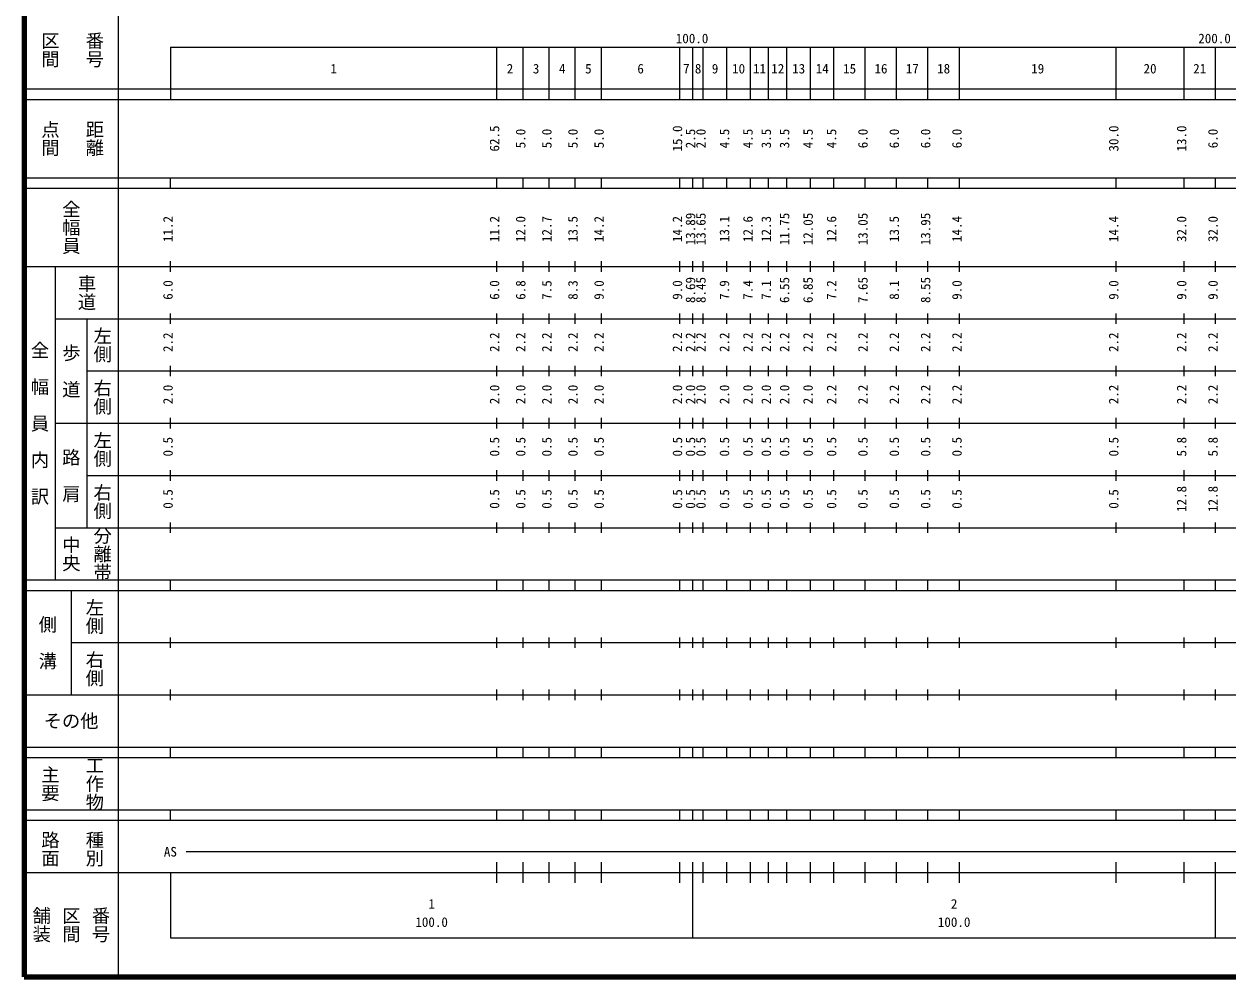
# Model space of a CAD drawing. Units: millimetres on the paper, enlarged 1000 times. Extents: x 40000 to 680000, y 20000 to 380000.
# Drawn here: x 40000 to 270404, y 20000 to 202409 of the extents above; entities that cross this region are included whole.
import ezdxf
from ezdxf.enums import TextEntityAlignment as Align

# ---------------------------------------------------------------- set-up
doc = ezdxf.new("R2010")
doc.units = ezdxf.units.MM
doc.header["$LTSCALE"] = 1000
doc.layers.add('M-TTL', color=2, linetype='Continuous', lineweight=140)
doc.layers.add('M-TTL-BAND', color=7, linetype='Continuous', lineweight=13)
doc.styles.add('@ＭＳ ゴシック', font='')
doc.styles.add('ＭＳ ゴシック', font='')
doc.styles.get('@ＭＳ ゴシック').set_extended_font_data('@MS Gothic')
doc.styles.get('ＭＳ ゴシック').set_extended_font_data('MS Gothic')

msp = doc.modelspace()

# ---------------------------------------------------------------- linework, layer by layer
at = {"layer": 'M-TTL'}
for p, q in [((40000, 380000), (40000, 20000)), ((40000, 20000), (680000, 20000))]:
    msp.add_line(p, q, dxfattribs=at)
at = {"layer": 'M-TTL-BAND'}
for p, q in [((58000, 370000), (58000, 20000)), ((68000, 198000), (579000, 198000)), ((68000, 198000), (68000, 188000)), ((130500, 188000), (130500, 198000)), ((135500, 188000), (135500, 198000)), ((140500, 188000), (140500, 198000)), ((145500, 188000), (145500, 198000)), ((150500, 188000), (150500, 198000)), ((165500, 188000), (165500, 198000)), ((168000, 188000), (168000, 198000)), ((170000, 188000), (170000, 198000)), ((174500, 188000), (174500, 198000)), ((179000, 188000), (179000, 198000)), ((182500, 188000), (182500, 198000)), ((186000, 188000), (186000, 198000)), ((190500, 188000), (190500, 198000)), ((195000, 188000), (195000, 198000)), ((201000, 188000), (201000, 198000)), ((207000, 188000), (207000, 198000)), ((213000, 188000), (213000, 198000)), ((219000, 188000), (219000, 198000)), ((249000, 188000), (249000, 198000)), ((262000, 188000), (262000, 198000)), ((268000, 188000), (268000, 198000)), ((40000, 190000), (579000, 190000)), ((40000, 188000), (579000, 188000)), ((40000, 173000), (579000, 173000)), ((68000, 171000), (68000, 173000)), ((130500, 171000), (130500, 173000)), ((135500, 171000), (135500, 173000)), ((140500, 171000), (140500, 173000)), ((145500, 171000), (145500, 173000)), ((150500, 171000), (150500, 173000)), ((165500, 171000), (165500, 173000)), ((168000, 171000), (168000, 173000)), ((170000, 171000), (170000, 173000)), ((174500, 171000), (174500, 173000)), ((179000, 171000), (179000, 173000)), ((182500, 171000), (182500, 173000)), ((186000, 171000), (186000, 173000)), ((190500, 171000), (190500, 173000)), ((195000, 171000), (195000, 173000)), ((201000, 171000), (201000, 173000)), ((207000, 171000), (207000, 173000)), ((213000, 171000), (213000, 173000)), ((219000, 171000), (219000, 173000)), ((249000, 171000), (249000, 173000)), ((262000, 171000), (262000, 173000)), ((268000, 171000), (268000, 173000)), ((40000, 171000), (579000, 171000)), ((68000, 155000), (68000, 157000)), ((130500, 155000), (130500, 157000)), ((135500, 155000), (135500, 157000)), ((140500, 155000), (140500, 157000)), ((145500, 155000), (145500, 157000)), ((150500, 155000), (150500, 157000)), ((165500, 155000), (165500, 157000)), ((168000, 155000), (168000, 157000)), ((170000, 155000), (170000, 157000)), ((174500, 155000), (174500, 157000)), ((179000, 155000), (179000, 157000)), ((182500, 155000), (182500, 157000)), ((186000, 155000), (186000, 157000)), ((190500, 155000), (190500, 157000)), ((195000, 155000), (195000, 157000)), ((201000, 155000), (201000, 157000)), ((207000, 155000), (207000, 157000)), ((213000, 155000), (213000, 157000)), ((219000, 155000), (219000, 157000)), ((249000, 155000), (249000, 157000)), ((262000, 155000), (262000, 157000)), ((268000, 155000), (268000, 157000)), ((40000, 156000), (579000, 156000)), ((46000, 96000), (46000, 156000)), ((46000, 146000), (579000, 146000)), ((52000, 146000), (52000, 106000)), ((68000, 145000), (68000, 147000)), ((130500, 145000), (130500, 147000)), ((135500, 145000), (135500, 147000)), ((140500, 145000), (140500, 147000)), ((145500, 145000), (145500, 147000)), ((150500, 145000), (150500, 147000)), ((165500, 145000), (165500, 147000)), ((168000, 145000), (168000, 147000)), ((170000, 145000), (170000, 147000)), ((174500, 145000), (174500, 147000)), ((179000, 145000), (179000, 147000)), ((182500, 145000), (182500, 147000)), ((186000, 145000), (186000, 147000)), ((190500, 145000), (190500, 147000)), ((195000, 145000), (195000, 147000)), ((201000, 145000), (201000, 147000)), ((207000, 145000), (207000, 147000)), ((213000, 145000), (213000, 147000)), ((219000, 145000), (219000, 147000)), ((249000, 145000), (249000, 147000)), ((262000, 145000), (262000, 147000)), ((268000, 145000), (268000, 147000)), ((52000, 136000), (579000, 136000)), ((68000, 135000), (68000, 137000)), ((130500, 135000), (130500, 137000)), ((135500, 135000), (135500, 137000)), ((140500, 135000), (140500, 137000)), ((145500, 135000), (145500, 137000)), ((150500, 135000), (150500, 137000)), ((165500, 135000), (165500, 137000)), ((168000, 135000), (168000, 137000)), ((170000, 135000), (170000, 137000)), ((174500, 135000), (174500, 137000)), ((179000, 135000), (179000, 137000)), ((182500, 135000), (182500, 137000)), ((186000, 135000), (186000, 137000)), ((190500, 135000), (190500, 137000)), ((195000, 135000), (195000, 137000)), ((201000, 135000), (201000, 137000)), ((207000, 135000), (207000, 137000)), ((213000, 135000), (213000, 137000)), ((219000, 135000), (219000, 137000)), ((249000, 135000), (249000, 137000)), ((262000, 135000), (262000, 137000)), ((268000, 135000), (268000, 137000)), ((68000, 125000), (68000, 127000)), ((130500, 125000), (130500, 127000)), ((135500, 125000), (135500, 127000)), ((140500, 125000), (140500, 127000)), ((145500, 125000), (145500, 127000)), ((150500, 125000), (150500, 127000)), ((165500, 125000), (165500, 127000)), ((168000, 125000), (168000, 127000)), ((170000, 125000), (170000, 127000)), ((174500, 125000), (174500, 127000)), ((179000, 125000), (179000, 127000)), ((182500, 125000), (182500, 127000)), ((186000, 125000), (186000, 127000)), ((190500, 125000), (190500, 127000)), ((195000, 125000), (195000, 127000)), ((201000, 125000), (201000, 127000)), ((207000, 125000), (207000, 127000)), ((213000, 125000), (213000, 127000)), ((219000, 125000), (219000, 127000)), ((249000, 125000), (249000, 127000)), ((262000, 125000), (262000, 127000)), ((268000, 125000), (268000, 127000)), ((46000, 126000), (579000, 126000)), ((52000, 116000), (579000, 116000)), ((68000, 115000), (68000, 117000)), ((130500, 115000), (130500, 117000)), ((135500, 115000), (135500, 117000)), ((140500, 115000), (140500, 117000)), ((145500, 115000), (145500, 117000)), ((150500, 115000), (150500, 117000)), ((165500, 115000), (165500, 117000)), ((168000, 115000), (168000, 117000)), ((170000, 115000), (170000, 117000)), ((174500, 115000), (174500, 117000)), ((179000, 115000), (179000, 117000)), ((182500, 115000), (182500, 117000)), ((186000, 115000), (186000, 117000)), ((190500, 115000), (190500, 117000)), ((195000, 115000), (195000, 117000)), ((201000, 115000), (201000, 117000)), ((207000, 115000), (207000, 117000)), ((213000, 115000), (213000, 117000)), ((219000, 115000), (219000, 117000)), ((249000, 115000), (249000, 117000)), ((262000, 115000), (262000, 117000)), ((268000, 115000), (268000, 117000)), ((46000, 106000), (579000, 106000)), ((68000, 105000), (68000, 107000)), ((130500, 105000), (130500, 107000)), ((135500, 105000), (135500, 107000)), ((140500, 105000), (140500, 107000)), ((145500, 105000), (145500, 107000)), ((150500, 105000), (150500, 107000)), ((165500, 105000), (165500, 107000)), ((168000, 105000), (168000, 107000)), ((170000, 105000), (170000, 107000)), ((174500, 105000), (174500, 107000)), ((179000, 105000), (179000, 107000)), ((182500, 105000), (182500, 107000)), ((186000, 105000), (186000, 107000)), ((190500, 105000), (190500, 107000)), ((195000, 105000), (195000, 107000)), ((201000, 105000), (201000, 107000)), ((207000, 105000), (207000, 107000)), ((213000, 105000), (213000, 107000)), ((219000, 105000), (219000, 107000)), ((249000, 105000), (249000, 107000)), ((262000, 105000), (262000, 107000)), ((268000, 105000), (268000, 107000)), ((40000, 96000), (579000, 96000)), ((68000, 94000), (68000, 96000)), ((130500, 94000), (130500, 96000)), ((135500, 94000), (135500, 96000)), ((140500, 94000), (140500, 96000)), ((145500, 94000), (145500, 96000)), ((150500, 94000), (150500, 96000)), ((165500, 94000), (165500, 96000)), ((168000, 94000), (168000, 96000)), ((170000, 94000), (170000, 96000)), ((174500, 94000), (174500, 96000)), ((179000, 94000), (179000, 96000)), ((182500, 94000), (182500, 96000)), ((186000, 94000), (186000, 96000)), ((190500, 94000), (190500, 96000)), ((195000, 94000), (195000, 96000)), ((201000, 94000), (201000, 96000)), ((207000, 94000), (207000, 96000)), ((213000, 94000), (213000, 96000)), ((219000, 94000), (219000, 96000)), ((249000, 94000), (249000, 96000)), ((262000, 94000), (262000, 96000)), ((268000, 94000), (268000, 96000)), ((40000, 94000), (579000, 94000)), ((49000, 94000), (49000, 74000)), ((49000, 84000), (579000, 84000)), ((68000, 83000), (68000, 85000)), ((130500, 83000), (130500, 85000)), ((135500, 83000), (135500, 85000)), ((140500, 83000), (140500, 85000)), ((145500, 83000), (145500, 85000)), ((150500, 83000), (150500, 85000)), ((165500, 83000), (165500, 85000)), ((168000, 83000), (168000, 85000)), ((170000, 83000), (170000, 85000)), ((174500, 83000), (174500, 85000)), ((179000, 83000), (179000, 85000)), ((182500, 83000), (182500, 85000)), ((186000, 83000), (186000, 85000)), ((190500, 83000), (190500, 85000)), ((195000, 83000), (195000, 85000)), ((201000, 83000), (201000, 85000)), ((207000, 83000), (207000, 85000)), ((213000, 83000), (213000, 85000)), ((219000, 83000), (219000, 85000)), ((249000, 83000), (249000, 85000)), ((262000, 83000), (262000, 85000)), ((268000, 83000), (268000, 85000)), ((40000, 74000), (579000, 74000)), ((68000, 73000), (68000, 75000)), ((130500, 73000), (130500, 75000)), ((135500, 73000), (135500, 75000)), ((140500, 73000), (140500, 75000)), ((145500, 73000), (145500, 75000)), ((150500, 73000), (150500, 75000)), ((165500, 73000), (165500, 75000)), ((168000, 73000), (168000, 75000)), ((170000, 73000), (170000, 75000)), ((174500, 73000), (174500, 75000)), ((179000, 73000), (179000, 75000)), ((182500, 73000), (182500, 75000)), ((186000, 73000), (186000, 75000)), ((190500, 73000), (190500, 75000)), ((195000, 73000), (195000, 75000)), ((201000, 73000), (201000, 75000)), ((207000, 73000), (207000, 75000)), ((213000, 73000), (213000, 75000)), ((219000, 73000), (219000, 75000)), ((249000, 73000), (249000, 75000)), ((262000, 73000), (262000, 75000)), ((268000, 73000), (268000, 75000)), ((40000, 64000), (579000, 64000)), ((68000, 62000), (68000, 64000)), ((130500, 62000), (130500, 64000)), ((135500, 62000), (135500, 64000)), ((140500, 62000), (140500, 64000)), ((145500, 62000), (145500, 64000)), ((150500, 62000), (150500, 64000)), ((165500, 62000), (165500, 64000)), ((168000, 62000), (168000, 64000)), ((170000, 62000), (170000, 64000)), ((174500, 62000), (174500, 64000)), ((179000, 62000), (179000, 64000)), ((182500, 62000), (182500, 64000)), ((186000, 62000), (186000, 64000)), ((190500, 62000), (190500, 64000)), ((195000, 62000), (195000, 64000)), ((201000, 62000), (201000, 64000)), ((207000, 62000), (207000, 64000)), ((213000, 62000), (213000, 64000)), ((219000, 62000), (219000, 64000)), ((249000, 62000), (249000, 64000)), ((262000, 62000), (262000, 64000)), ((268000, 62000), (268000, 64000)), ((40000, 62000), (579000, 62000)), ((40000, 52000), (579000, 52000)), ((68000, 50000), (68000, 52000)), ((130500, 50000), (130500, 52000)), ((135500, 50000), (135500, 52000)), ((140500, 50000), (140500, 52000)), ((145500, 50000), (145500, 52000)), ((150500, 50000), (150500, 52000)), ((165500, 50000), (165500, 52000)), ((168000, 50000), (168000, 52000)), ((170000, 50000), (170000, 52000)), ((174500, 50000), (174500, 52000)), ((179000, 50000), (179000, 52000)), ((182500, 50000), (182500, 52000)), ((186000, 50000), (186000, 52000)), ((190500, 50000), (190500, 52000)), ((195000, 50000), (195000, 52000)), ((201000, 50000), (201000, 52000)), ((207000, 50000), (207000, 52000)), ((213000, 50000), (213000, 52000)), ((219000, 50000), (219000, 52000)), ((249000, 50000), (249000, 52000)), ((262000, 50000), (262000, 52000)), ((268000, 50000), (268000, 52000)), ((40000, 50000), (579000, 50000)), ((71000, 44000), (565000, 44000)), ((130500, 38000), (130500, 42000)), ((135500, 38000), (135500, 42000)), ((140500, 38000), (140500, 42000)), ((145500, 38000), (145500, 42000)), ((150500, 38000), (150500, 42000)), ((165500, 38000), (165500, 42000)), ((168000, 27500), (168000, 42000)), ((170000, 38000), (170000, 42000)), ((174500, 38000), (174500, 42000)), ((179000, 38000), (179000, 42000)), ((182500, 38000), (182500, 42000)), ((186000, 38000), (186000, 42000)), ((190500, 38000), (190500, 42000)), ((195000, 38000), (195000, 42000)), ((201000, 38000), (201000, 42000)), ((207000, 38000), (207000, 42000)), ((213000, 38000), (213000, 42000)), ((219000, 38000), (219000, 42000)), ((249000, 38000), (249000, 42000)), ((262000, 38000), (262000, 42000)), ((268000, 27500), (268000, 42000)), ((40000, 40000), (579000, 40000)), ((68000, 40000), (68000, 27500)), ((68000, 27500), (579000, 27500))]:
    msp.add_line(p, q, dxfattribs=at)

# ---------------------------------------------------------------- texts
at = {"layer": 'M-TTL-BAND', "style": '@ＭＳ ゴシック'}
for s, p in [('区間', (45000, 197500)), ('番号', (53500, 197500)), ('点間', (45000, 180500)), ('距離', (53500, 180500)), ('全幅員', (49000, 163500)), ('車道', (52000, 151000)), ('左側', (55000, 141000)), ('全\u3000幅\u3000員\u3000内\u3000訳', (43000, 126000)), ('歩\u3000道', (49000, 136000)), ('右側', (55000, 131000)), ('左側', (55000, 121000)), ('路\u3000肩', (49000, 116000)), ('右側', (55000, 111000)), ('分離帯', (55000, 101000)), ('中央', (49000, 101000)), ('左側', (53500, 89000)), ('側\u3000溝', (44500, 84000)), ('右側', (53500, 79000)), ('主要', (45000, 57000)), ('工作物', (53500, 57000)), ('路面', (45000, 44500)), ('種別', (53500, 44500)), ('舗装', (43333, 30000)), ('区間', (49000, 30000)), ('番号', (54667, 30000))]:
    msp.add_text(s, height=2566, rotation=270, dxfattribs=at).set_placement(p, align=Align.MIDDLE_CENTER)
at = {"layer": 'M-TTL-BAND', "style": 'ＭＳ ゴシック'}
for s, p in [('100.0', (167844, 198195)), ('200.0', (267844, 198195)), ('1', (99250, 192405)), ('2', (133000, 192405)), ('3', (138000, 192405)), ('4', (143000, 192405)), ('5', (148000, 192405)), ('6', (158000, 192405)), ('7', (166750, 192405)), ('8', (169000, 192405)), ('9', (172250, 192405)), ('10', (176750, 192405)), ('11', (180750, 192405)), ('12', (184250, 192405)), ('13', (188250, 192405)), ('14', (192750, 192405)), ('15', (198000, 192405)), ('16', (204000, 192405)), ('17', (210000, 192405)), ('18', (216000, 192405)), ('19', (234000, 192405)), ('20', (255500, 192405)), ('21', (265000, 192405)), ('AS', (68000, 42500)), ('1', (118000, 32523)), ('2', (218000, 32523)), ('100.0', (118000, 29033)), ('100.0', (218000, 29033))]:
    msp.add_text(s, height=1833, dxfattribs=at).set_placement(p, align=Align.BOTTOM_CENTER)
for s, p in [('62.5', (131500, 180500)), ('5.0', (136500, 180500)), ('5.0', (141500, 180500)), ('5.0', (146500, 180500)), ('5.0', (151500, 180500)), ('15.0', (166500, 180500)), ('2.5', (169000, 180500)), ('2.0', (171000, 180500)), ('4.5', (175500, 180500)), ('4.5', (180000, 180500)), ('3.5', (183500, 180500)), ('3.5', (187000, 180500)), ('4.5', (191500, 180500)), ('4.5', (196000, 180500)), ('6.0', (202000, 180500)), ('6.0', (208000, 180500)), ('6.0', (214000, 180500)), ('6.0', (220000, 180500)), ('30.0', (250000, 180500)), ('13.0', (263000, 180500)), ('6.0', (269000, 180500)), ('13.89', (169000, 163174)), ('13.65', (171000, 163174)), ('11.75', (187000, 163174)), ('12.05', (191500, 163174)), ('13.05', (202000, 163174)), ('13.95', (214000, 163174)), ('11.2', (69000, 163174)), ('11.2', (131500, 163174)), ('12.0', (136500, 163174)), ('12.7', (141500, 163174)), ('13.5', (146500, 163174)), ('14.2', (151500, 163174)), ('14.2', (166500, 163174)), ('13.1', (175500, 163174)), ('12.6', (180000, 163174)), ('12.3', (183500, 163174)), ('12.6', (196000, 163174)), ('13.5', (208000, 163174)), ('14.4', (220000, 163174)), ('14.4', (250000, 163174)), ('32.0', (263000, 163174)), ('32.0', (269000, 163174)), ('6.0', (69000, 151500)), ('6.0', (131500, 151500)), ('6.8', (136500, 151500)), ('7.5', (141500, 151500)), ('8.3', (146500, 151500)), ('9.0', (151500, 151500)), ('9.0', (166500, 151500)), ('8.69', (169000, 151500)), ('8.45', (171000, 151500)), ('7.9', (175500, 151500)), ('7.4', (180000, 151500)), ('7.1', (183500, 151500)), ('6.55', (187000, 151500)), ('6.85', (191500, 151500)), ('7.2', (196000, 151500)), ('7.65', (202000, 151500)), ('8.1', (208000, 151500)), ('8.55', (214000, 151500)), ('9.0', (220000, 151500)), ('9.0', (250000, 151500)), ('9.0', (263000, 151500)), ('9.0', (269000, 151500)), ('2.2', (69000, 141500)), ('2.2', (131500, 141500)), ('2.2', (136500, 141500)), ('2.2', (141500, 141500)), ('2.2', (146500, 141500)), ('2.2', (151500, 141500)), ('2.2', (166500, 141500)), ('2.2', (169000, 141500)), ('2.2', (171000, 141500)), ('2.2', (175500, 141500)), ('2.2', (180000, 141500)), ('2.2', (183500, 141500)), ('2.2', (187000, 141500)), ('2.2', (191500, 141500)), ('2.2', (196000, 141500)), ('2.2', (202000, 141500)), ('2.2', (208000, 141500)), ('2.2', (214000, 141500)), ('2.2', (220000, 141500)), ('2.2', (250000, 141500)), ('2.2', (263000, 141500)), ('2.2', (269000, 141500)), ('2.0', (69000, 131500)), ('2.0', (131500, 131500)), ('2.0', (136500, 131500)), ('2.0', (141500, 131500)), ('2.0', (146500, 131500)), ('2.0', (151500, 131500)), ('2.0', (166500, 131500)), ('2.0', (169000, 131500)), ('2.0', (171000, 131500)), ('2.0', (175500, 131500)), ('2.0', (180000, 131500)), ('2.0', (183500, 131500)), ('2.0', (187000, 131500)), ('2.0', (191500, 131500)), ('2.2', (196000, 131500)), ('2.2', (202000, 131500)), ('2.2', (208000, 131500)), ('2.2', (214000, 131500)), ('2.2', (220000, 131500)), ('2.2', (250000, 131500)), ('2.2', (263000, 131500)), ('2.2', (269000, 131500)), ('0.5', (69000, 121500)), ('0.5', (131500, 121500)), ('0.5', (136500, 121500)), ('0.5', (141500, 121500)), ('0.5', (146500, 121500)), ('0.5', (151500, 121500)), ('0.5', (166500, 121500)), ('0.5', (169000, 121500)), ('0.5', (171000, 121500)), ('0.5', (175500, 121500)), ('0.5', (180000, 121500)), ('0.5', (183500, 121500)), ('0.5', (187000, 121500)), ('0.5', (191500, 121500)), ('0.5', (196000, 121500)), ('0.5', (202000, 121500)), ('0.5', (208000, 121500)), ('0.5', (214000, 121500)), ('0.5', (220000, 121500)), ('0.5', (250000, 121500)), ('5.8', (263000, 121500)), ('5.8', (269000, 121500)), ('0.5', (69000, 111500)), ('0.5', (131500, 111500)), ('0.5', (136500, 111500)), ('0.5', (141500, 111500)), ('0.5', (146500, 111500)), ('0.5', (151500, 111500)), ('0.5', (166500, 111500)), ('0.5', (169000, 111500)), ('0.5', (171000, 111500)), ('0.5', (175500, 111500)), ('0.5', (180000, 111500)), ('0.5', (183500, 111500)), ('0.5', (187000, 111500)), ('0.5', (191500, 111500)), ('0.5', (196000, 111500)), ('0.5', (202000, 111500)), ('0.5', (208000, 111500)), ('0.5', (214000, 111500)), ('0.5', (220000, 111500)), ('0.5', (250000, 111500)), ('12.8', (263000, 111500)), ('12.8', (269000, 111500))]:
    msp.add_text(s, height=1833, rotation=90, dxfattribs=at).set_placement(p, align=Align.BOTTOM_CENTER)
msp.add_text('その他', height=2566, dxfattribs=at).set_placement((49000, 69000), align=Align.MIDDLE_CENTER)

doc.saveas('drawing.dxf')
